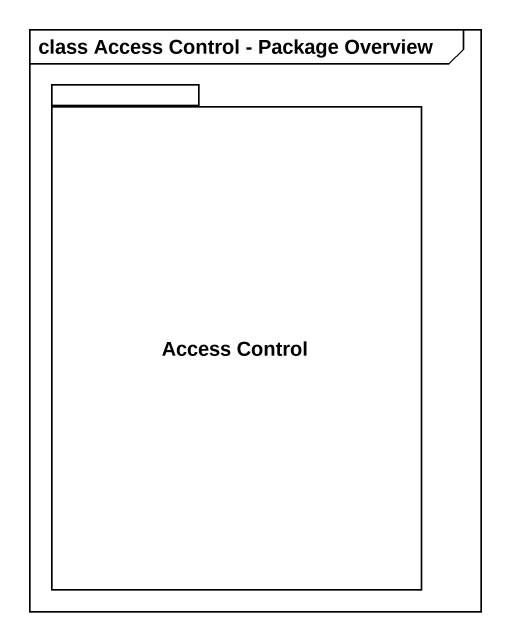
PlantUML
@startuml
mainframe class Access Control - Package Overview
package "Access Control" as Access_Control {
}
@enduml
